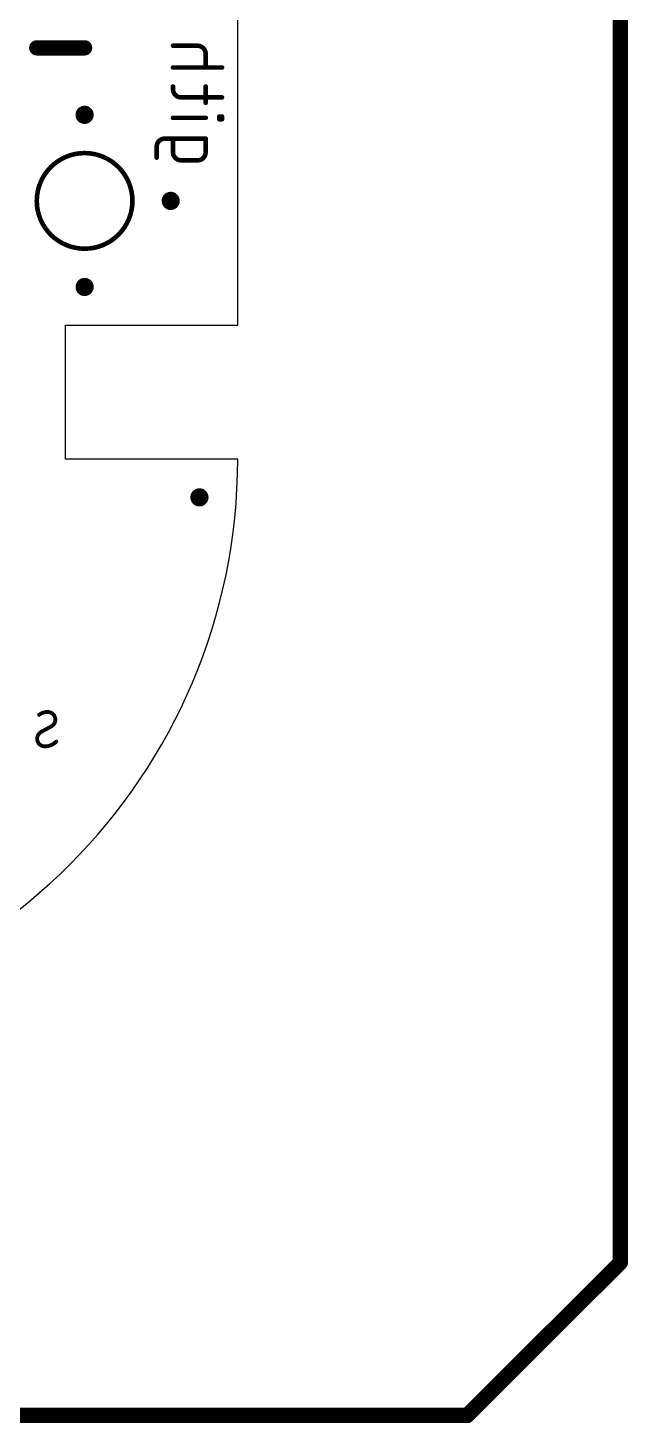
# Model space of a CAD drawing. Extents: x -1.81 to 1.71, y -2.71 to 1.61.
# Drawn here: x 0.926 to 1.71, y -2.71 to -0.886 of the extents above; entities that cross this region are included whole.
import ezdxf

# ---------------------------------------------------------------- set-up
doc = ezdxf.new("R2010")
doc.units = 0
for name, color, linetype in [('16', 175, 'CONTINUOUS'), ('18', 82, 'CONTINUOUS'), ('20', 30, 'CONTINUOUS'), ('22', 253, 'CONTINUOUS'), ('26', 253, 'CONTINUOUS')]:
    doc.layers.add(name, color=color, linetype=linetype)

# ---------------------------------------------------------------- blocks, each defined once
blk = doc.blocks.new('ROUNDV')
at = {"const_width": 0.5}
blk.add_lwpolyline([(0, -0.25, 1), (0, 0.25, 1), (0, -0.25)], format="xyb", dxfattribs=at)

msp = doc.modelspace()

# ---------------------------------------------------------------- linework, layer by layer
at = {"layer": '16', "const_width": 0.02}
for points in [[(1.7, 1.4), (1.7, -2.5)], [(1.7, -2.5), (1.5, -2.7)], [(1.5, -2.7), (-1.6, -2.7)]]:
    msp.add_lwpolyline(points, dxfattribs=at)
at = {"layer": '16', "const_width": 0.01}
for points in [[(1.695, -2.5, 1), (1.705, -2.5)], [(1.703536, -2.503536, 1), (1.696464, -2.496464)], [(1.496464, -2.696464, 1), (1.503536, -2.703536)], [(1.5, -2.705, 1), (1.5, -2.695)]]:
    msp.add_lwpolyline(points, format="xyb", dxfattribs=at)
at = {"layer": '20'}
for p, q in [((1.2, -1.275), (1.2, -0.05)), ((0.975, -1.45), (0.975, -1.275)), ((0.975, -1.275), (1.2, -1.275)), ((1.2, -1.45), (0.975, -1.45))]:
    msp.add_line(p, q, dxfattribs=at)
at = {"layer": '20', "const_width": 0.006}
msp.add_lwpolyline([(1, -1.175, 1), (1, -1.05, 1), (1, -1.175)], format="xyb", dxfattribs=at)
at = {"layer": '20'}
msp.add_arc((0.45, -1.45), 0.75, 270, 0, dxfattribs=at)
at = {"layer": '22'}
for points, const_width in [([(0.9375, -0.9125), (1, -0.9125)], 0.02), ([(1.1475, -0.909738), (1.1155, -0.909738)], 0.006), ([(1.158167, -0.938183), (1.158167, -0.920405)], 0.006), ([(1.1155, -0.938183), (1.1795, -0.938183)], 0.006), ([(1.1155, -0.966539), (1.1155, -0.962983)], 0.006), ([(1.158167, -0.984317), (1.158167, -0.962983)], 0.006), ([(1.1795, -0.977206), (1.126167, -0.977206)], 0.006), ([(1.1155, -1.003963), (1.158167, -1.003963)], 0.006), ([(1.1795, -1.002185), (1.175944, -1.002185)], 0.006), ([(1.175944, -1.002185), (1.175944, -1.00574)], 0.006), ([(1.175944, -1.00574), (1.1795, -1.00574)], 0.006), ([(1.1795, -1.00574), (1.1795, -1.002185)], 0.006), ([(1.094167, -1.041722), (1.094167, -1.055945)], 0.006), ([(1.158167, -1.031056), (1.104833, -1.031056)], 0.006), ([(1.1155, -1.031056), (1.1155, -1.048833)], 0.006), ([(1.158167, -1.048833), (1.158167, -1.031056)], 0.006), ([(1.126167, -1.0595), (1.1475, -1.0595)], 0.006)]:
    msp.add_lwpolyline(points, dxfattribs=dict(at, const_width=const_width))
for points, const_width in [([(0.9375, -0.9075, 1), (0.9375, -0.9175)], 0.01), ([(1, -0.9175, 1), (1, -0.9075)], 0.01), ([(1.1155, -0.908238, 1), (1.1155, -0.911238)], 0.003), ([(1.158167, -0.920405, 0.414207), (1.1475, -0.909738)], 0.006), ([(1.1475, -0.908238, 1), (1.1475, -0.911238)], 0.003), ([(1.1475, -0.911238, 1), (1.1475, -0.908238)], 0.003), ([(1.159667, -0.920405, 1), (1.156667, -0.920405)], 0.003), ([(1.156667, -0.920405, 1), (1.159667, -0.920405)], 0.003), ([(1.1155, -0.936683, 1), (1.1155, -0.939683)], 0.003), ([(1.156667, -0.938183, 1), (1.159667, -0.938183)], 0.003), ([(1.1795, -0.939683, 1), (1.1795, -0.936683)], 0.003), ([(1.117, -0.962983, 1), (1.114, -0.962983)], 0.003), ([(1.1155, -0.966539, 0.414214), (1.126167, -0.977206)], 0.006), ([(1.117, -0.966539, 1), (1.114, -0.966539)], 0.003), ([(1.114, -0.966539, 1), (1.117, -0.966539)], 0.003), ([(1.159667, -0.962983, 1), (1.156667, -0.962983)], 0.003), ([(1.126167, -0.975706, 1), (1.126167, -0.978706)], 0.003), ([(1.126167, -0.978706, 1), (1.126167, -0.975706)], 0.003), ([(1.156667, -0.984317, 1), (1.159667, -0.984317)], 0.003), ([(1.1795, -0.978706, 1), (1.1795, -0.975706)], 0.003), ([(1.1155, -1.002463, 1), (1.1155, -1.005463)], 0.003), ([(1.158167, -1.005463, 1), (1.158167, -1.002463)], 0.003), ([(1.175944, -1.000685, 1), (1.175944, -1.003685)], 0.003), ([(1.177444, -1.002185, 1), (1.174444, -1.002185)], 0.003), ([(1.175944, -1.00424, 1), (1.175944, -1.00724)], 0.003), ([(1.181, -1.002185, 1), (1.178, -1.002185)], 0.003), ([(1.1795, -1.003685, 1), (1.1795, -1.000685)], 0.003), ([(1.1795, -1.00724, 1), (1.1795, -1.00424)], 0.003), ([(1.174444, -1.00574, 1), (1.177444, -1.00574)], 0.003), ([(1.178, -1.00574, 1), (1.181, -1.00574)], 0.003), ([(1.104833, -1.031056, 0.414214), (1.094167, -1.041722)], 0.006), ([(1.095667, -1.041722, 1), (1.092667, -1.041722)], 0.003), ([(1.104833, -1.029556, 1), (1.104833, -1.032556)], 0.003), ([(1.104833, -1.032556, 1), (1.104833, -1.029556)], 0.003), ([(1.117, -1.031056, 1), (1.114, -1.031056)], 0.003), ([(1.159667, -1.031056, 1), (1.156667, -1.031056)], 0.003), ([(1.158167, -1.032556, 1), (1.158167, -1.029556)], 0.003), ([(1.092667, -1.041722, 1), (1.095667, -1.041722)], 0.003), ([(1.092667, -1.055945, 1), (1.095667, -1.055945)], 0.003), ([(1.1155, -1.048833, 0.414214), (1.126167, -1.0595)], 0.006), ([(1.117, -1.048833, 1), (1.114, -1.048833)], 0.003), ([(1.114, -1.048833, 1), (1.117, -1.048833)], 0.003), ([(1.126167, -1.058, 1), (1.126167, -1.061)], 0.003), ([(1.126167, -1.061, 1), (1.126167, -1.058)], 0.003), ([(1.1475, -1.0595, 0.414214), (1.158167, -1.048833)], 0.006), ([(1.1475, -1.058, 1), (1.1475, -1.061)], 0.003), ([(1.1475, -1.061, 1), (1.1475, -1.058)], 0.003), ([(1.159667, -1.048833, 1), (1.156667, -1.048833)], 0.003), ([(1.156667, -1.048833, 1), (1.159667, -1.048833)], 0.003)]:
    msp.add_lwpolyline(points, format="xyb", dxfattribs=dict(at, const_width=const_width))
at = {"layer": '26'}
for points, const_width in [([(0.95175, -1.7805, 0.162278), (0.9405, -1.78425)], 0.005), ([(0.93975, -1.78325, 1), (0.94125, -1.78525)], 0.0025), ([(0.96175, -1.7905, 0.414214), (0.95175, -1.7805)], 0.005), ([(0.95175, -1.77925, 1), (0.95175, -1.78175)], 0.0025), ([(0.95175, -1.78175, 1), (0.95175, -1.77925)], 0.0025), ([(0.943, -1.80675, 0.265564), (0.938, -1.8155)], 0.005), ([(0.942401, -1.805653, 1), (0.943599, -1.807847)], 0.0025), ([(0.943635, -1.807827, 1), (0.942365, -1.805673)], 0.0025), ([(0.95675, -1.79925, 0.265564), (0.96175, -1.7905)], 0.005), ([(0.956115, -1.798173, 1), (0.957385, -1.800327)], 0.0025), ([(0.957349, -1.800347, 1), (0.956151, -1.798153)], 0.0025), ([(0.963, -1.7905, 1), (0.9605, -1.7905)], 0.0025), ([(0.9605, -1.7905, 1), (0.963, -1.7905)], 0.0025), ([(0.938, -1.8155, 0.414214), (0.948, -1.8255)], 0.005), ([(0.93925, -1.8155, 1), (0.93675, -1.8155)], 0.0025), ([(0.93675, -1.8155, 1), (0.93925, -1.8155)], 0.0025), ([(0.948, -1.8255, 0.2), (0.963, -1.81925)], 0.005), ([(0.948, -1.82425, 1), (0.948, -1.82675)], 0.0025), ([(0.948, -1.82675, 1), (0.948, -1.82425)], 0.0025), ([(0.963888, -1.82013, 1), (0.962112, -1.81837)], 0.0025)]:
    msp.add_lwpolyline(points, format="xyb", dxfattribs=dict(at, const_width=const_width))
at = {"layer": '26', "const_width": 0.005}
msp.add_lwpolyline([(0.943, -1.80675), (0.95675, -1.79925)], dxfattribs=at)

# ---------------------------------------------------------------- block references
at = {"layer": '18', "xscale": 0.02378, "yscale": 0.02378}
for p in [(1, -1), (1.1125, -1.1125), (1, -1.225), (1.15, -1.5)]:
    msp.add_blockref('ROUNDV', p, dxfattribs=at)

doc.saveas('drawing.dxf')
